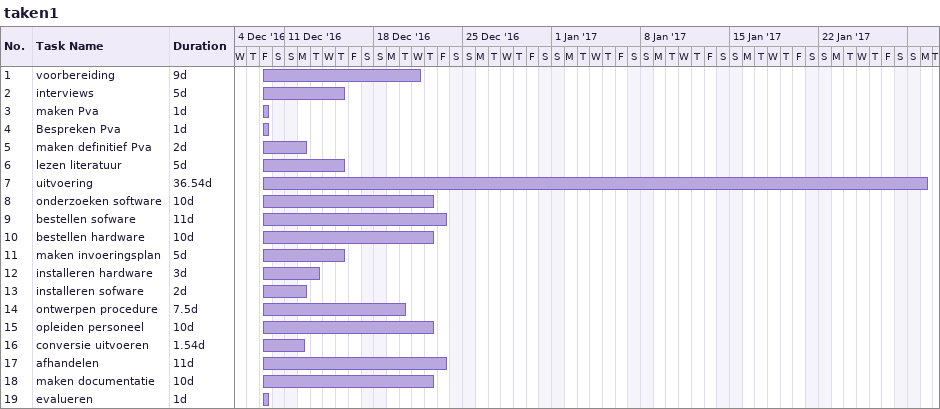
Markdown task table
taken1

| ID | Task | Duration | Start | Finish |
|---|---|---|---|---|
| 1 | voorbereiding | 9d | 2016-12-09 | 2016-12-21 |
| 2 | interviews | 5d | 2016-12-09 | 2016-12-15 |
| 3 | maken Pva | 1d | 2016-12-09 | 2016-12-09 |
| 4 | Bespreken Pva | 1d | 2016-12-09 | 2016-12-09 |
| 5 | maken definitief Pva | 2d | 2016-12-09 | 2016-12-12 |
| 6 | lezen literatuur | 5d | 2016-12-09 | 2016-12-15 |
| 7 | uitvoering | 36.54d | 2016-12-09 | 2017-01-30 |
| 8 | onderzoeken software | 10d | 2016-12-09 | 2016-12-22 |
| 9 | bestellen sofware | 11d | 2016-12-09 | 2016-12-23 |
| 10 | bestellen hardware | 10d | 2016-12-09 | 2016-12-22 |
| 11 | maken invoeringsplan | 5d | 2016-12-09 | 2016-12-15 |
| 12 | installeren hardware | 3d | 2016-12-09 | 2016-12-13 |
| 13 | installeren sofware | 2d | 2016-12-09 | 2016-12-12 |
| 14 | ontwerpen procedure | 7.5d | 2016-12-09 | 2016-12-20 |
| 15 | opleiden personeel | 10d | 2016-12-09 | 2016-12-22 |
| 16 | conversie uitvoeren | 1.54d | 2016-12-09 | 2016-12-12 |
| 17 | afhandelen | 11d | 2016-12-09 | 2016-12-23 |
| 18 | maken documentatie | 10d | 2016-12-09 | 2016-12-22 |
| 19 | evalueren | 1d | 2016-12-09 | 2016-12-09 |
